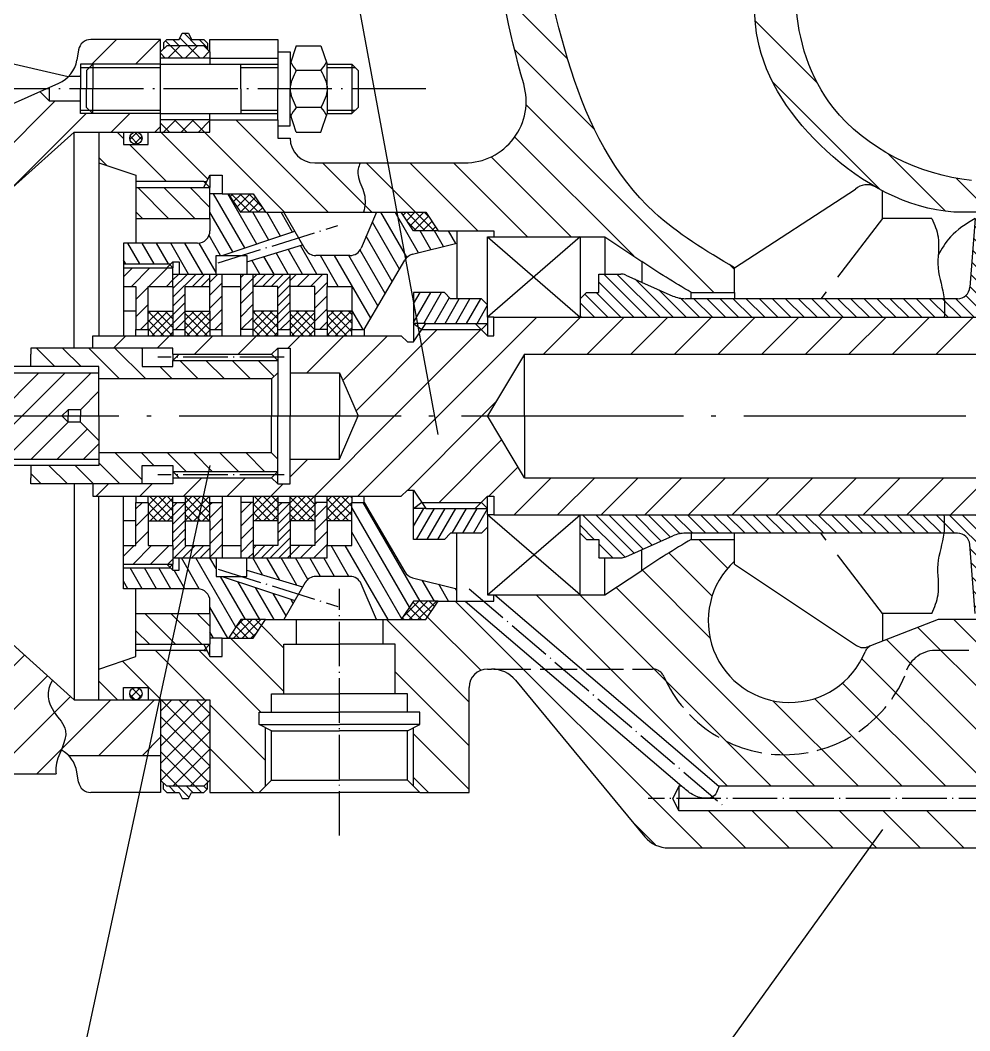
# Model space of a CAD drawing. Extents: x -1 to 839, y 2 to 596.
# Drawn here: x 351.3 to 505.1, y 200.4 to 364.1 of the extents above; entities that cross this region are included whole.
import ezdxf

# ---------------------------------------------------------------- set-up
doc = ezdxf.new("R2010")
doc.units = 0
doc.header["$MEASUREMENT"] = 0
doc.linetypes.add('ACAD_ISO02W100', pattern=[15, 12, -3])
doc.linetypes.add('ACAD_ISO04W100', pattern=[30.5, 24, -3, 0.5, -3])
doc.layers.get('0').update_dxf_attribs({"linetype": 'CONTINUOUS'})
pattern_1 = [(45, (20, 0), (-3.535534, 3.535534), [])]
pattern_2 = [(45, (20, 0), (-0.7071068, 0.7071068), []), (135, (20, 0), (-0.7071068, -0.7071068), [])]
pattern_3 = [(315, (20, 0), (2.12132, 2.12132), [])]

msp = doc.modelspace()

# ---------------------------------------------------------------- hatches: boundary and pattern name
at = {"linetype": 'ByBlock'}
h = msp.add_hatch(dxfattribs=at)
h.set_pattern_fill('U', color=5, scale=5, angle=45, style=0, pattern_type=0)
h.set_pattern_definition(pattern_1)
edge = h.paths.add_edge_path()
edge.add_line((229.78, 353.67), (229.4, 352.35))
edge.add_line((229.4, 352.35), (312.35, 331))
edge.add_line((312.35, 331), (313, 331))
edge.add_line((313, 331), (313, 329.6))
edge.add_line((313, 329.6), (322, 327.26))
edge.add_line((322, 327.26), (322, 337))
edge.add_line((322, 337), (350, 337))
edge.add_line((350, 337), (360, 346))
edge.add_line((360, 346), (374, 346))
edge.add_line((374, 346), (374, 349))
edge.add_line((374, 349), (363, 349))
edge.add_line((363, 349), (361, 349))
edge.add_line((361, 349), (361, 351))
edge.add_line((361, 351), (356, 351))
edge.add_line((356, 351), (354.44, 352.56))
edge.add_line((354.44, 352.56), (336.92, 344.85))
edge.add_arc((332.9, 354), 10, 270, 293.7495, ccw=False)
edge.add_line((332.9, 344), (317.51, 344))
edge.add_arc((317.51, 342), 2, 90, 118.6105)
edge.add_line((316.55, 343.76), (311.98, 341.26))
edge.add_arc((307.19, 350.04), 10, 255.564, 298.6105, ccw=False)
edge.add_line((304.7, 340.36), (239.24, 357.2))
edge.add_arc((240.49, 362.05), 5, 191.3099, 255.564, ccw=False)
edge.add_line((235.59, 361.07), (233.8, 369.98))
edge.add_arc((228.9, 369), 5, 11.3099, 64.583)
edge.add_spline(control_points=[(231.05, 373.52), (230.73, 372.99), (229.43, 371.1), (226.53, 368.55), (226.39, 363.37), (224.19, 361.03), (222.84, 359.77)], knot_values=[1.084873, 1.084873, 1.084873, 1.084873, 2.90959, 7.90959, 12.032696, 17.350947, 17.350947, 17.350947, 17.350947], degree=3, periodic=0)
edge.add_line((222.84, 359.77), (223.55, 355.29))
edge.add_line((223.55, 355.29), (229.78, 353.67))
h.paths.add_polyline_path([(374, 357), (374, 361), (362.69, 361, 0.366629), (360.72, 359.33), (360.44, 357.67, -0.152902), (359.09, 355), (361, 355), (361, 357), (363, 357)], flags=17)
h.paths.add_polyline_path([(228.86, 350.48), (228.47, 349.14), (224.37, 350.2), (225.93, 340.45), (230.13, 340.45), (230.13, 340.44), (232.45, 340.45), (233, 341), (234, 341), (234, 329.59), (240.59, 329.59), (241, 330), (243, 330), (243, 328), (257, 328), (257, 325), (289, 325), (290, 324), (293, 324), (293, 326), (308, 326), (308, 330)])
h.paths.add_polyline_path([(323, 315), (323, 313), (335, 313), (335, 318), (338, 318), (338, 313), (343, 313), (343, 310), (347, 310), (350, 313), (350, 323), (322, 323), (322, 327.26), (313, 329.6), (313, 326), (316, 326), (316, 313), (321, 313), (321, 315)])
edge = h.paths.add_edge_path()
edge.add_line((308, 274), (302.67, 274))
edge.add_spline(control_points=[(302.67, 274), (302.78, 273.67), (303.32, 272.03), (304.29, 269.07), (303.86, 265.31), (304.13, 262.99), (304.32, 262)], knot_values=[2.111841, 2.111841, 2.111841, 2.111841, 3.162278, 7.285383, 11.285383, 14.320433, 14.320433, 14.320433, 14.320433], degree=3, periodic=0)
edge.add_line((304.32, 262), (310.04, 262))
edge.add_arc((310.04, 260), 2, 38.6598, 90, ccw=False)
edge.add_line((311.6, 261.25), (314.4, 257.75))
edge.add_arc((315.96, 259), 2, 218.6598, 270)
edge.add_line((315.96, 257), (321.72, 257))
edge.add_spline(control_points=[(321.72, 257), (322.24, 259.63), (323.81, 267.06), (321.99, 278.04), (326.99, 284.43), (329, 287)], knot_values=[19.785352, 19.785352, 19.785352, 19.785352, 27.648977, 41.684646, 51.118627, 51.118627, 51.118627, 51.118627], degree=3, periodic=0)
edge.add_line((329, 287), (323, 287))
edge.add_line((323, 287), (323, 285))
edge.add_line((323, 285), (321, 285))
edge.add_line((321, 285), (321, 287))
edge.add_line((321, 287), (316, 287))
edge.add_line((316, 287), (316, 274))
edge.add_line((316, 274), (308, 274))
edge = h.paths.add_edge_path()
edge.add_spline(control_points=[(329, 287), (326.99, 284.43), (321.99, 278.04), (323.81, 267.06), (322.24, 259.63), (321.72, 257)], knot_values=[19.785352, 19.785352, 19.785352, 19.785352, 29.219333, 43.255002, 51.118627, 51.118627, 51.118627, 51.118627], degree=3, periodic=0)
edge.add_line((321.72, 257), (322, 257))
edge.add_arc((322, 255), 2, 0, 90, ccw=False)
edge.add_line((324, 255), (324, 242))
edge.add_line((324, 242), (328, 242))
edge.add_line((328, 242), (328, 254))
edge.add_line((328, 254), (328, 257))
edge.add_line((328, 257), (330, 257))
edge.add_line((330, 257), (330, 259))
edge.add_line((330, 259), (331, 259))
edge.add_line((331, 259), (331, 284))
edge.add_line((331, 284), (335, 284))
edge.add_line((335, 284), (335, 287))
edge.add_line((335, 287), (329, 287))
edge = h.paths.add_edge_path()
edge.add_line((343, 259), (344, 259))
edge.add_line((344, 259), (344, 257))
edge.add_line((344, 257), (346, 257))
edge.add_line((346, 257), (346, 254))
edge.add_line((346, 254), (346, 242))
edge.add_line((346, 242), (357.08, 242))
edge.add_spline(control_points=[(357.08, 242), (357.03, 242.33), (356.84, 244.65), (360, 248.55), (356, 252.38), (355.32, 255.35), (356.47, 257.18)], knot_values=[0.825187, 0.825187, 0.825187, 0.825187, 1.827978, 7.827978, 11.433529, 16.932898, 16.932898, 16.932898, 16.932898], degree=3, periodic=0)
edge.add_line((356.47, 257.18), (350, 263))
edge.add_line((350, 263), (350, 287))
edge.add_line((350, 287), (347, 290))
edge.add_line((347, 290), (343, 290))
edge.add_line((343, 290), (343, 287))
edge.add_line((343, 287), (338, 287))
edge.add_line((338, 287), (338, 284))
edge.add_line((338, 284), (343, 284))
edge.add_line((343, 284), (343, 259))
edge = h.paths.add_edge_path()
edge.add_line((360, 254), (356.47, 257.18))
edge.add_spline(control_points=[(356.47, 257.18), (355.32, 255.35), (356, 252.38), (359.25, 249.26), (358.35, 247), (357.9, 245.91)], knot_values=[0.825187, 0.825187, 0.825187, 0.825187, 6.324555, 9.930107, 13.111722, 13.111722, 13.111722, 13.111722], degree=3, periodic=0)
edge.add_arc((355.51, 241.51), 5, 44.2355, 61.4954, ccw=False)
edge.add_line((359.09, 245), (374, 245))
edge.add_line((374, 245), (374, 254))
edge.add_line((374, 254), (360, 254))
h = msp.add_hatch(dxfattribs=at)
h.set_pattern_fill('U', color=5, scale=5, angle=45, style=0, pattern_type=0)
h.set_pattern_definition(pattern_1)
edge = h.paths.add_edge_path()
edge.add_line((415, 312), (414, 312))
edge.add_line((414, 312), (413, 313))
edge.add_line((413, 313), (363, 313))
edge.add_line((363, 313), (363, 311))
edge.add_line((363, 311), (376, 311))
edge.add_line((376, 311), (376, 310))
edge.add_line((376, 310), (392, 310))
edge.add_line((392, 310), (393, 311))
edge.add_line((393, 311), (395, 311))
edge.add_line((395, 311), (395, 307))
edge.add_line((395, 307), (403, 307))
edge.add_line((403, 307), (406, 300))
edge.add_line((406, 300), (427, 300))
edge.add_line((427, 300), (433, 310))
edge.add_line((433, 310), (618, 310))
edge.add_line((618, 310), (623, 315))
edge.add_line((623, 315), (663, 315))
edge.add_line((663, 315), (668, 310))
edge.add_line((668, 310), (675, 310))
edge.add_line((675, 310), (677, 308))
edge.add_line((677, 308), (679, 308))
edge.add_line((679, 308), (679, 311))
edge.add_line((679, 311), (681, 311))
edge.add_line((681, 311), (681, 310))
edge.add_line((681, 310), (696, 310))
edge.add_line((696, 310), (696, 313))
edge.add_spline(control_points=[(696, 313), (695.33, 313), (688.11, 312.89), (672.96, 317.56), (654.46, 331.59), (647, 347.77), (647, 356)], knot_values=[0, 0, 0, 0, 2, 21.646883, 45.85432, 70.552498, 70.552498, 70.552498, 70.552498], degree=3, periodic=0)
edge.add_line((647, 355.63), (647, 365))
edge.add_line((647, 365), (644, 365))
edge.add_line((644, 365), (644, 364))
edge.add_arc((643, 364), 1, -90, 0, ccw=False)
edge.add_line((643, 363), (643, 355))
edge.add_arc((643, 354), 1, 0, 90, ccw=False)
edge.add_line((644, 354), (644, 352))
edge.add_spline(control_points=[(644, 352), (644.49, 347.95), (645.36, 340.76), (648.51, 332.39), (650.66, 326.38), (648.37, 320.82), (644.85, 321.59), (643, 322)], knot_values=[0, 0, 0, 0, 12.165525, 21.652358, 26.751378, 31.223514, 36.223514, 36.223514, 36.223514, 36.223514], degree=3, periodic=0)
edge.add_line((643, 322), (607, 322))
edge.add_line((607, 322), (607, 319))
edge.add_line((607, 319), (607, 318))
edge.add_line((607, 318), (605, 318))
edge.add_line((605, 318), (605, 319))
edge.add_line((605, 319), (591, 319))
edge.add_line((591, 319), (591, 318))
edge.add_line((591, 318), (588, 318))
edge.add_line((588, 318), (588, 319))
edge.add_line((588, 319), (576, 319))
edge.add_line((576, 319), (576, 316))
edge.add_line((576, 316), (560, 316))
edge.add_line((560, 316), (552, 316))
edge.add_line((552, 316), (442, 316))
edge.add_line((442, 316), (428, 316))
edge.add_line((428, 316), (428, 313))
edge.add_line((428, 313), (427, 313))
edge.add_line((427, 313), (426, 314))
edge.add_line((426, 314), (416.33, 314))
edge.add_line((416.33, 314), (415, 312))
h = msp.add_hatch(dxfattribs=at)
h.set_pattern_fill('U', color=5, angle=315, style=0, pattern_type=0)
h.set_pattern_definition([(315, (20, 0), (0.7071068, 0.7071068), [])])
h.paths.add_polyline_path([(381, 360), (381.58, 359.42), (381.58, 360.42), (381, 361), (379, 361), (378.54, 362), (377.52, 362), (377, 361), (375, 361), (374.47, 360.47), (374.47, 359.47), (375, 360)])
h.paths.add_polyline_path([(375, 240), (374.47, 240.53), (374.47, 239.53), (375, 239), (377, 239), (377.52, 238), (378.54, 238), (379, 239), (381, 239), (381.58, 239.58), (381.58, 240.58), (381, 240)])
h = msp.add_hatch(dxfattribs=at)
h.set_pattern_fill('U', color=5, scale=2, angle=45, style=0, double=1, pattern_type=0)
h.set_pattern_definition([(45, (20, 0), (-1.4142136, 1.4142136), []), (135, (20, 0), (-1.4142136, -1.4142136), [])])
h.paths.add_polyline_path([(382, 254), (374, 254), (374, 241), (375, 240), (381, 240), (382, 241)])
h.paths.add_polyline_path([(382, 346), (382, 348), (374, 348), (374, 346)])
h.paths.add_polyline_path([(382, 358), (382, 359), (381, 360), (375, 360), (374, 359), (374, 358)])
h = msp.add_hatch(dxfattribs=at)
h.set_pattern_fill('U', color=5, angle=45, style=0, double=1, pattern_type=0)
h.set_pattern_definition(pattern_2)
h.paths.add_polyline_path([(391, 333), (389, 336), (385, 336), (387, 333)])
h.paths.add_polyline_path([(417, 333), (413, 333), (415, 330), (419, 330)])
h.paths.add_polyline_path([(415, 270), (413, 267), (417, 267), (419, 270)])
h.paths.add_polyline_path([(385, 264), (389, 264), (391, 267), (387, 267)])
h.paths.add_polyline_path([(369, 255, 1), (371, 255, 1)])
h.paths.add_polyline_path([(371, 345, 1), (369, 345, 1)])
h = msp.add_hatch(dxfattribs=at)
h.set_pattern_fill('U', color=5, scale=2, angle=300, style=0, pattern_type=0)
h.set_pattern_definition([(300, (20, 0), (1.732051, 1), [])])
h.paths.add_polyline_path([(368, 328), (368, 324.63), (375.37, 324.63), (375.63, 324.63), (376, 325), (377, 325), (377, 323), (383, 323), (383, 326), (384, 326), (395.76, 329.92), (394, 333), (391, 333), (387, 333), (385, 336), (384, 336), (382, 336), (382, 332), (382, 330, -0.414214), (380, 328)])
h.paths.add_polyline_path([(401, 323), (401, 321), (405, 321), (405, 314), (407, 314), (413.58, 325.27, -0.202123), (414.82, 326.2), (422, 328), (422, 330), (419, 330), (415, 330), (413, 333), (409, 333), (406.52, 327.21, -0.300021), (404.68, 326), (399.16, 326, -0.269143), (397.42, 327.01), (397.02, 327.71), (388, 325), (388, 323), (389, 323)])
h.paths.add_polyline_path([(380, 272, -0.414214), (382, 270), (382, 268), (382, 264), (384, 264), (385, 264), (387, 267), (391, 267), (394, 267), (395.76, 270.08), (384, 274), (383, 274), (383, 277), (377, 277), (377, 275), (376, 275), (375.63, 275.37), (375.37, 275.37), (368, 275.37), (368, 272)])
h.paths.add_polyline_path([(389, 277), (388, 277), (388, 275), (397.02, 272.29), (397.42, 272.99, -0.269143), (399.16, 274), (404.68, 274, -0.300021), (406.52, 272.79), (409, 267), (413, 267), (415, 270), (419, 270), (422, 270), (422, 272), (414.82, 273.8, -0.202123), (413.58, 274.73), (407, 286), (405, 286), (405, 279), (401, 279), (401, 277)])
h = msp.add_hatch(dxfattribs=at)
h.set_pattern_fill('U', color=5, scale=3, angle=315, style=0, pattern_type=0)
h.set_pattern_definition(pattern_3)
h.paths.add_polyline_path([(382, 332), (382, 337), (381, 337), (370, 337), (370, 332)])
h.paths.add_polyline_path([(381, 263), (382, 263), (382, 268), (370, 268), (370, 263)])
h = msp.add_hatch(dxfattribs=at)
h.set_pattern_fill('U', color=5, scale=1.5, angle=315, style=0, pattern_type=0)
h.set_pattern_definition([(315, (20, 0), (1.06066, 1.06066), [])])
edge = h.paths.add_edge_path()
edge.add_arc((544.44, 276), 5, 55.3048, 90, ccw=False)
edge.add_line((547.28, 280.11), (559, 272))
edge.add_line((559, 272), (560, 272))
edge.add_line((560, 272), (560, 273))
edge.add_line((560, 273), (551, 280))
edge.add_line((551, 280), (551, 281))
edge.add_line((551, 281), (552, 281))
edge.add_line((552, 281), (552, 284))
edge.add_line((552, 284), (516, 284))
edge.add_spline(control_points=[(516, 284), (515.5, 283), (515, 282.01), (514.62, 281)], knot_values=[13.696391, 13.696391, 13.696391, 13.696391, 16.851265, 16.851265, 16.851265, 16.851265], degree=3, periodic=0)
edge.add_line((514.62, 281), (544.44, 281))
edge = h.paths.add_edge_path()
edge.add_spline(control_points=[(514.62, 319), (515, 317.99), (515.5, 317), (516, 316)], knot_values=[13.696391, 13.696391, 13.696391, 13.696391, 16.851265, 16.851265, 16.851265, 16.851265], degree=3, periodic=0)
edge.add_line((516, 316), (552, 316))
edge.add_line((552, 316), (552, 319))
edge.add_line((552, 319), (551, 319))
edge.add_line((551, 319), (551, 320))
edge.add_line((551, 320), (560, 327))
edge.add_line((560, 327), (560, 328))
edge.add_line((560, 328), (559, 328))
edge.add_line((559, 328), (547.28, 319.89))
edge.add_arc((544.44, 324), 5, 270, 304.6952, ccw=False)
edge.add_line((544.44, 319), (514.62, 319))
edge = h.paths.add_edge_path()
edge.add_line((503.15, 319), (501, 319))
edge.add_spline(control_points=[(501, 319), (501.11, 318.01), (501.06, 317.01), (501, 316)], knot_values=[13.261297, 13.261297, 13.261297, 13.261297, 16.261297, 16.261297, 16.261297, 16.261297], degree=3, periodic=0)
edge.add_line((501, 316), (507, 316))
edge.add_line((507, 316), (507, 332))
edge.add_line((507, 332), (506, 332))
edge.add_line((506, 332), (505.14, 320.85))
edge.add_arc((503.15, 321), 2, 270, 355.6013, ccw=False)
edge = h.paths.add_edge_path()
edge.add_line((508.86, 320.85), (508, 332))
edge.add_line((508, 332), (507, 332))
edge.add_line((507, 332), (507, 316))
edge.add_line((507, 316), (516, 316))
edge.add_spline(control_points=[(516, 316), (515.5, 317), (515, 317.99), (514.62, 319)], knot_values=[13.696391, 13.696391, 13.696391, 13.696391, 16.851265, 16.851265, 16.851265, 16.851265], degree=3, periodic=0)
edge.add_line((514.62, 319), (510.85, 319))
edge.add_arc((510.85, 321), 2, 184.3987, 270, ccw=False)
edge = h.paths.add_edge_path()
edge.add_arc((459.06, 324), 5, 246.0375, 270, ccw=False)
edge.add_line((457.03, 319.43), (449.39, 322.83))
edge.add_arc((448.58, 321), 2, 66.0375, 90)
edge.add_line((448.58, 323), (445, 323))
edge.add_line((445, 323), (445, 320))
edge.add_line((445, 320), (443, 320))
edge.add_line((443, 320), (442, 319))
edge.add_line((442, 319), (442, 316))
edge.add_line((442, 316), (501, 316))
edge.add_spline(control_points=[(501, 316), (501.06, 317.01), (501.11, 318.01), (501, 319)], knot_values=[13.261297, 13.261297, 13.261297, 13.261297, 16.261297, 16.261297, 16.261297, 16.261297], degree=3, periodic=0)
edge.add_line((501, 319), (459.06, 319))
edge = h.paths.add_edge_path()
edge.add_line((442, 284), (442, 281))
edge.add_line((442, 281), (443, 280))
edge.add_line((443, 280), (445, 280))
edge.add_line((445, 280), (445, 277))
edge.add_line((445, 277), (448.58, 277))
edge.add_arc((448.58, 279), 2, 270, 293.9625)
edge.add_line((449.39, 277.17), (457.03, 280.57))
edge.add_arc((459.06, 276), 5, 90, 113.9625, ccw=False)
edge.add_line((459.06, 281), (501, 281))
edge.add_spline(control_points=[(501, 281), (501.11, 281.99), (501.06, 282.99), (501, 284)], knot_values=[13.261297, 13.261297, 13.261297, 13.261297, 16.261297, 16.261297, 16.261297, 16.261297], degree=3, periodic=0)
edge.add_line((501, 284), (442, 284))
edge = h.paths.add_edge_path()
edge.add_spline(control_points=[(501, 284), (501.06, 282.99), (501.11, 281.99), (501, 281)], knot_values=[13.261297, 13.261297, 13.261297, 13.261297, 16.261297, 16.261297, 16.261297, 16.261297], degree=3, periodic=0)
edge.add_line((501, 281), (503.15, 281))
edge.add_arc((503.15, 279), 2, 4.3987, 90, ccw=False)
edge.add_line((505.14, 279.15), (506, 268))
edge.add_line((506, 268), (507, 268))
edge.add_line((507, 268), (507, 284))
edge.add_line((507, 284), (501, 284))
edge = h.paths.add_edge_path()
edge.add_line((507, 284), (507, 268))
edge.add_line((507, 268), (508, 268))
edge.add_line((508, 268), (508.86, 279.15))
edge.add_arc((510.85, 279), 2, 90, 175.6013, ccw=False)
edge.add_line((510.85, 281), (514.62, 281))
edge.add_spline(control_points=[(514.62, 281), (515, 282.01), (515.5, 283), (516, 284)], knot_values=[13.696391, 13.696391, 13.696391, 13.696391, 16.851265, 16.851265, 16.851265, 16.851265], degree=3, periodic=0)
edge.add_line((516, 284), (507, 284))
h = msp.add_hatch(dxfattribs=at)
h.set_pattern_fill('U', color=5, scale=2, angle=45, style=0, pattern_type=0)
h.set_pattern_definition([(45, (20, 0), (-1.4142136, 1.4142136), [])])
h.paths.add_polyline_path([(368, 324), (368, 321), (370, 321), (370, 314), (372, 314), (372, 321), (376, 321), (376, 324), (375, 324)])
h.paths.add_polyline_path([(372, 279), (372, 286), (370, 286), (370, 279), (368, 279), (368, 276), (375, 276), (376, 276), (376, 279)])
h = msp.add_hatch(dxfattribs=at)
h.set_pattern_fill('U', color=5, angle=45, style=0, pattern_type=0)
h.set_pattern_definition([(45, (20, 0), (-0.7071068, 0.7071068), [])])
h.paths.add_polyline_path([(378, 321), (382, 321), (382, 323), (377, 323), (376, 323), (376, 321), (376, 317), (376, 314), (378, 314)])
h.paths.add_polyline_path([(395, 321), (395, 323), (389, 323), (389, 321), (393, 321), (393, 314), (395, 314), (395, 317)])
h.paths.add_polyline_path([(395, 283), (395, 286), (393, 286), (393, 279), (389, 279), (389, 277), (395, 277), (395, 279)])
h.paths.add_polyline_path([(378, 286), (376, 286), (376, 283), (376, 279), (376, 277), (377, 277), (382, 277), (382, 279), (378, 279)])
h = msp.add_hatch(dxfattribs=at)
h.set_pattern_fill('U', color=5, scale=1.5, angle=45, style=0, pattern_type=0)
h.set_pattern_definition([(45, (20, 0), (-1.06066, 1.06066), [])])
h.paths.add_polyline_path([(384, 323), (383, 323), (382, 323), (382, 321), (382, 317), (382, 314), (384, 314)])
h.paths.add_polyline_path([(389, 321), (389, 323), (387, 323), (387, 314), (389, 314)])
h.paths.add_polyline_path([(401, 321), (401, 323), (395, 323), (395, 321), (399, 321), (399, 314), (401, 314), (401, 317)])
h.paths.add_polyline_path([(401, 283), (401, 286), (399, 286), (399, 279), (395, 279), (395, 277), (401, 277), (401, 279)])
h.paths.add_polyline_path([(389, 286), (387, 286), (387, 279), (387, 277), (389, 277), (389, 279)])
h.paths.add_polyline_path([(384, 286), (382, 286), (382, 283), (382, 279), (382, 277), (383, 277), (384, 277), (384, 279)])
h = msp.add_hatch(dxfattribs=at)
h.set_pattern_fill('U', color=5, scale=1.5, angle=60, style=0, pattern_type=0)
h.set_pattern_definition([(60, (20, 0), (-1.299038, 0.75), [])])
h.paths.add_polyline_path([(417, 285), (415, 285), (415, 280), (420, 280), (421, 281), (426, 281), (427, 282), (427, 284), (427, 285), (425, 285)])
h.paths.add_polyline_path([(425, 315), (427, 315), (427, 316), (427, 318), (426, 319), (421, 319), (420, 320), (415, 320), (415, 315), (417, 315)])
h = msp.add_hatch(dxfattribs=at)
h.set_pattern_fill('U', color=5, angle=45, style=0, double=1, pattern_type=0)
h.set_pattern_definition(pattern_2)
h.paths.add_polyline_path([(376, 283), (376, 287), (372, 287), (372, 286), (372, 283)])
h.paths.add_polyline_path([(382, 287), (378, 287), (378, 286), (378, 283), (382, 283)])
h.paths.add_polyline_path([(389, 283), (393, 283), (393, 286), (393, 287), (389, 287), (389, 286)])
h.paths.add_polyline_path([(399, 286), (399, 287), (395, 287), (395, 283), (399, 283)])
h.paths.add_polyline_path([(401, 287), (401, 283), (405, 283), (405, 286), (405, 287)])
h.paths.add_polyline_path([(401, 313), (405, 313), (405, 314), (405, 317), (401, 317)])
h.paths.add_polyline_path([(395, 313), (399, 313), (399, 314), (399, 317), (395, 317)])
h.paths.add_polyline_path([(393, 317), (389, 317), (389, 314), (389, 313), (393, 313), (393, 314)])
h.paths.add_polyline_path([(378, 314), (378, 313), (382, 313), (382, 317), (378, 317)])
h.paths.add_polyline_path([(372, 314), (372, 313), (376, 313), (376, 317), (372, 317)])
h = msp.add_hatch(dxfattribs=at)
h.set_pattern_fill('U', color=5, scale=3, angle=45, style=0, pattern_type=0)
h.set_pattern_definition([(45, (-220, 0), (-2.12132, 2.12132), [])])
edge = h.paths.add_edge_path()
edge.add_line((358, 300), (359, 301))
edge.add_line((359, 301), (361, 301))
edge.add_line((361, 301), (364, 304))
edge.add_line((364, 304), (364, 307))
edge.add_line((364, 307), (345.4, 307))
edge.add_line((345.4, 307), (344, 308))
edge.add_line((344, 308), (314, 308))
edge.add_line((314, 308), (314, 311.53))
edge.add_line((314, 311.53), (309, 311.53))
edge.add_line((309, 311.53), (309, 311))
edge.add_line((309, 311), (307, 311))
edge.add_line((307, 311), (307, 312))
edge.add_line((307, 312), (296, 312))
edge.add_line((296, 312), (296, 311))
edge.add_line((296, 311), (293.97, 311))
edge.add_spline(control_points=[(293.97, 311), (294.79, 310.06), (297.06, 306.89), (297.24, 302.8), (297.47, 300)], knot_values=[4.101746, 4.101746, 4.101746, 4.101746, 7.81025, 16.014763, 16.014763, 16.014763, 16.014763], degree=3, periodic=0)
edge.add_line((297.47, 300), (358, 300))
edge = h.paths.add_edge_path()
edge.add_spline(control_points=[(297.47, 300), (297.58, 298.65), (298.01, 294.33), (299.99, 290.56), (301.43, 288)], knot_values=[16.014763, 16.014763, 16.014763, 16.014763, 19.975775, 28.688668, 28.688668, 28.688668, 28.688668], degree=3, periodic=0)
edge.add_line((301.43, 288), (307, 288))
edge.add_line((307, 288), (307, 289))
edge.add_line((307, 289), (309, 289))
edge.add_line((309, 289), (309, 288.47))
edge.add_line((309, 288.47), (314, 288.47))
edge.add_line((314, 288.47), (314, 292))
edge.add_line((314, 292), (344, 292))
edge.add_line((344, 292), (345.4, 293))
edge.add_line((345.4, 293), (364, 293))
edge.add_line((364, 293), (364, 296))
edge.add_line((364, 296), (361, 299))
edge.add_line((361, 299), (359, 299))
edge.add_line((359, 299), (358, 300))
edge.add_line((358, 300), (297.47, 300))
edge = h.paths.add_edge_path()
edge.add_spline(control_points=[(255.92, 300), (255.14, 300.65), (252.29, 302.99), (248.93, 307.04), (247.87, 311.24), (247.56, 313)], knot_values=[3.937179, 3.937179, 3.937179, 3.937179, 6.949525, 14.759774, 20.04214, 20.04214, 20.04214, 20.04214], degree=3, periodic=0)
edge.add_line((247.56, 313), (243, 313))
edge.add_line((243, 313), (243, 312))
edge.add_line((243, 312), (241, 312))
edge.add_line((241, 312), (241, 313))
edge.add_line((241, 313), (235, 313))
edge.add_line((235, 313), (235, 311))
edge.add_line((235, 311), (217, 311))
edge.add_line((217, 311), (217, 308))
edge.add_line((217, 308), (193, 308))
edge.add_line((193, 308), (193, 307))
edge.add_line((193, 307), (158.67, 304.81))
edge.add_line((158.67, 304.81), (157.99, 305))
edge.add_line((157.99, 305), (144, 305))
edge.add_line((144, 305), (144, 304))
edge.add_line((144, 304), (142, 304))
edge.add_line((142, 304), (141.49, 304.51))
edge.add_line((141.49, 304.51), (133, 304.51))
edge.add_line((133, 304.51), (133, 303))
edge.add_line((133, 303), (134, 302))
edge.add_line((134, 302), (187, 302))
edge.add_line((187, 302), (189, 300))
edge.add_line((189, 300), (255.92, 300))
edge = h.paths.add_edge_path()
edge.add_line((189, 300), (187, 298))
edge.add_line((187, 298), (134, 298))
edge.add_line((134, 298), (133, 297))
edge.add_line((133, 297), (133, 295.49))
edge.add_line((133, 295.49), (141.49, 295.49))
edge.add_line((141.49, 295.49), (142, 296))
edge.add_line((142, 296), (144, 296))
edge.add_line((144, 296), (144, 295))
edge.add_line((144, 295), (145, 295))
edge.add_line((145, 295), (157.99, 295))
edge.add_line((157.99, 295), (158.67, 295.19))
edge.add_line((158.67, 295.19), (193, 293))
edge.add_line((193, 293), (193, 292))
edge.add_line((193, 292), (217, 292))
edge.add_line((217, 292), (217, 289))
edge.add_line((217, 289), (235, 289))
edge.add_line((235, 289), (235, 287))
edge.add_line((235, 287), (241, 287))
edge.add_line((241, 287), (241, 288))
edge.add_line((241, 288), (243, 288))
edge.add_line((243, 288), (243, 287))
edge.add_line((243, 287), (257, 287))
edge.add_line((257, 287), (257, 283))
edge.add_line((257, 283), (259, 283))
edge.add_line((259, 283), (259, 285))
edge.add_line((259, 285), (261, 285))
edge.add_line((261, 285), (261, 287))
edge.add_line((261, 287), (263, 287))
edge.add_spline(control_points=[(263, 287), (262, 288.32), (261.62, 289.92), (261.94, 294.98), (258.45, 297.91), (255.92, 300)], knot_values=[20.04214, 20.04214, 20.04214, 20.04214, 21.123021, 25.246126, 34.961702, 34.961702, 34.961702, 34.961702], degree=3, periodic=0)
edge.add_line((255.92, 300), (189, 300))
h = msp.add_hatch(dxfattribs=at)
h.set_pattern_fill('U', color=5, scale=3, angle=315, style=0, pattern_type=0)
h.set_pattern_definition(pattern_3)
h.paths.add_polyline_path([(353, 311), (353, 310), (353, 308), (364, 308), (364, 306), (392, 306), (393, 307), (393, 309), (376, 309), (376, 308), (371, 308), (371, 311)])
h.paths.add_polyline_path([(364, 294), (364, 292), (353, 292), (353, 290), (353, 289), (371, 289), (371, 292), (376, 292), (376, 291), (393, 291), (393, 293), (392, 294)])
h = msp.add_hatch(dxfattribs=at)
h.set_pattern_fill('_U', color=5, scale=5, angle=45, style=0, pattern_type=0)
h.set_pattern_definition(pattern_1)
edge = h.paths.add_edge_path()
edge.add_line((415, 288), (416.33, 286))
edge.add_line((416.33, 286), (426, 286))
edge.add_line((426, 286), (427, 287))
edge.add_line((427, 287), (428, 287))
edge.add_line((428, 287), (428, 284))
edge.add_line((428, 284), (442, 284))
edge.add_line((442, 284), (552, 284))
edge.add_line((552, 284), (560, 284))
edge.add_line((560, 284), (576, 284))
edge.add_line((576, 284), (576, 281))
edge.add_line((576, 281), (588, 281))
edge.add_line((588, 281), (588, 282))
edge.add_line((588, 282), (591, 282))
edge.add_line((591, 282), (591, 281))
edge.add_line((591, 281), (605, 281))
edge.add_line((605, 281), (605, 282))
edge.add_line((605, 282), (607, 282))
edge.add_line((607, 282), (607, 281))
edge.add_line((607, 281), (607, 278))
edge.add_line((607, 278), (643, 278))
edge.add_spline(control_points=[(643, 278), (644.85, 278.41), (648.37, 279.18), (650.66, 273.62), (648.51, 267.61), (645.36, 259.24), (644.49, 252.05), (644, 248)], knot_values=[0, 0, 0, 0, 5, 9.472136, 14.571155, 24.057988, 36.223514, 36.223514, 36.223514, 36.223514], degree=3, periodic=0)
edge.add_line((644, 248), (644, 246))
edge.add_arc((643, 246), 1, -90, 0, ccw=False)
edge.add_line((643, 245), (643, 237))
edge.add_arc((643, 236), 1, 0, 90, ccw=False)
edge.add_line((644, 236), (644, 235))
edge.add_line((644, 235), (647, 235))
edge.add_line((647, 235), (647, 244.37))
edge.add_spline(control_points=[(647, 244), (647, 252.23), (654.46, 268.41), (672.96, 282.44), (688.11, 287.11), (695.33, 287), (696, 287)], knot_values=[0, 0, 0, 0, 24.698178, 48.905615, 68.552498, 70.552498, 70.552498, 70.552498, 70.552498], degree=3, periodic=0)
edge.add_line((696, 287), (696, 290))
edge.add_line((696, 290), (681, 290))
edge.add_line((681, 290), (681, 289))
edge.add_line((681, 289), (679, 289))
edge.add_line((679, 289), (679, 292))
edge.add_line((679, 292), (677, 292))
edge.add_line((677, 292), (675, 290))
edge.add_line((675, 290), (668, 290))
edge.add_line((668, 290), (663, 285))
edge.add_line((663, 285), (623, 285))
edge.add_line((623, 285), (618, 290))
edge.add_line((618, 290), (433, 290))
edge.add_line((433, 290), (427, 300))
edge.add_line((427, 300), (406, 300))
edge.add_line((406, 300), (403, 293))
edge.add_line((403, 293), (395, 293))
edge.add_line((395, 293), (395, 289))
edge.add_line((395, 289), (393, 289))
edge.add_line((393, 289), (392, 290))
edge.add_line((392, 290), (376, 290))
edge.add_line((376, 290), (376, 289))
edge.add_line((376, 289), (363, 289))
edge.add_line((363, 289), (363, 287))
edge.add_line((363, 287), (413, 287))
edge.add_line((413, 287), (414, 288))
edge.add_line((414, 288), (415, 288))

# ---------------------------------------------------------------- linework, layer by layer
at = {"color": 5, "linetype": 'ByBlock'}
for p, q in [((419, 297), (400, 400)), ((429.34, 368.48), (439.97, 357.84)), ((470.36, 364.02), (480.47, 353.91)), ((431.36, 359.38), (444.34, 346.4)), ((473.22, 354.1), (490.66, 336.65)), ((433.23, 350.44), (463.68, 320)), ((386.18, 348), (401.18, 333)), ((366.96, 346), (368, 344.96)), ((374.04, 346), (381.68, 338.36)), ((381.11, 346), (394.11, 333)), ((368.96, 344), (374.96, 338)), ((431.4, 345.2), (450.69, 325.92)), ((491.9, 342.49), (501.22, 333.16)), ((364, 341.89), (365.34, 340.55)), ((400.25, 341), (407.11, 334.14)), ((407.32, 341), (415.32, 333)), ((414.39, 341), (425.39, 330)), ((421.46, 341), (433.46, 329)), ((427.56, 341.98), (440.53, 329)), ((502.94, 338.51), (508.46, 333)), ((384, 336.04), (384.04, 336)), ((407.11, 334.14), (408.25, 333)), ((466.37, 324.38), (467, 323.75)), ((382, 292), (360, 190)), ((461.25, 280), (465.9, 275.35)), ((456.37, 277.8), (463.38, 270.8)), ((452.09, 275.02), (463.03, 264.07)), ((447.83, 272.2), (480.04, 240)), ((434.89, 271), (465.89, 240)), ((441.96, 271), (472.96, 240)), ((421.75, 270), (461.75, 230)), ((410.61, 267), (424, 253.61)), ((417.27, 267.41), (425.89, 258.79)), ((502.53, 267), (529, 240.53)), ((390.36, 266.04), (394, 262.4)), ((496.72, 265.74), (522.46, 240)), ((385.33, 264), (394, 255.33)), ((491.62, 263.78), (515.39, 240)), ((373.18, 262), (381.18, 254)), ((380.25, 262), (390.25, 252)), ((487.66, 260.66), (508.32, 240)), ((367.83, 260.28), (374.11, 254)), ((412, 258.54), (424, 246.54)), ((364, 257.04), (367.04, 254)), ((484.52, 256.73), (501.25, 240)), ((473.25, 253.86), (487.11, 240)), ((479.97, 254.21), (494.18, 240)), ((382, 253.18), (391, 244.18)), ((415, 248.47), (424, 239.47)), ((382, 246.11), (389.11, 239)), ((415, 241.4), (417.4, 239)), ((382, 239.04), (382.04, 239)), ((462.82, 236), (468.82, 230)), ((469.89, 236), (475.89, 230)), ((476.96, 236), (482.96, 230)), ((484.04, 236), (490.04, 230)), ((491.11, 236), (497.11, 230)), ((498.18, 236), (504.18, 230)), ((450.73, 233.95), (454.19, 230.49)), ((491, 233), (460, 190))]:
    msp.add_line(p, q, dxfattribs=at)
at = {"color": 7, "linetype": 'ByBlock'}
for p, q in [((233.27, 384.25), (359, 355)), ((377, 361), (377.52, 362)), ((377.52, 362), (378.54, 362)), ((378.54, 362), (379, 361)), ((374, 361), (362.69, 361)), ((374, 346), (374, 361)), ((375, 361), (374.47, 360.47)), ((374.47, 360.47), (374.47, 359.47)), ((375, 361), (377, 361)), ((379, 361), (381, 361)), ((381, 361), (381.58, 360.42)), ((381.58, 360.42), (381.58, 359.42)), ((382, 359), (382, 361)), ((382, 361), (393, 361)), ((393, 361), (393, 357)), ((360.72, 359.33), (360.44, 357.67)), ((375, 360), (374, 359)), ((381, 360), (375, 360)), ((382, 359), (381, 360)), ((382, 359), (382, 358)), ((393, 359), (395, 359)), ((396, 360), (395, 357)), ((395, 359), (395, 353)), ((396, 360), (400, 360)), ((400, 360), (401, 357)), ((361, 357), (361, 353)), ((363, 357), (362, 356)), ((374, 357), (363, 357)), ((363, 357), (363, 353)), ((382, 358), (374, 358)), ((374, 357), (393, 357)), ((382, 358), (382, 357)), ((382, 358), (393, 358)), ((387, 353), (387, 357)), ((393, 357), (393, 353)), ((401, 353), (401, 357)), ((401, 357), (405, 357)), ((405, 357), (405, 349)), ((405, 357), (406, 356)), ((361, 356.45), (363, 356.45)), ((362, 356), (362, 353)), ((400, 356), (396, 356)), ((406, 356), (406, 350)), ((336.92, 344.85), (357.53, 353.91)), ((361, 355), (359.09, 355)), ((356, 351), (354.44, 352.56)), ((356, 351), (356, 353.24)), ((361, 349), (361, 353)), ((362, 350), (362, 353)), ((363, 349), (363, 353)), ((387, 353), (387, 349)), ((393, 349), (393, 353)), ((395, 347), (395, 353)), ((401, 353), (401, 349)), ((361, 351), (356, 351)), ((361, 349.55), (363, 349.55)), ((363, 349), (362, 350)), ((374, 349), (363, 349)), ((374, 349), (393, 349)), ((382, 348), (382, 349)), ((393, 348), (393, 349)), ((396, 346), (395, 349)), ((400, 350), (396, 350)), ((400, 346), (401, 349)), ((401, 349), (405, 349)), ((406, 350), (405, 349)), ((382, 348), (374, 348)), ((382, 346), (382, 348)), ((382, 348), (393, 348)), ((393, 348), (393, 345)), ((350, 337), (360, 346)), ((360, 311), (360, 346)), ((360, 346), (374, 346)), ((364, 346), (364, 313)), ((368, 346), (368, 344)), ((372, 344), (372, 346)), ((374, 346), (382, 346)), ((393, 347), (395, 347)), ((396, 346), (400, 346)), ((368, 344), (372, 344)), ((393, 345), (395, 345)), ((395, 345), (395, 345)), ((364, 341), (370, 339)), ((399, 341), (399, 341)), ((399, 341), (423.25, 341)), ((370, 339), (370, 337)), ((381, 337), (382, 339)), ((382, 339), (384, 339)), ((382, 339), (382, 337)), ((384, 339), (384, 336)), ((381, 338), (370, 338)), ((382, 337), (381, 338)), ((370, 337), (381, 337)), ((370, 337), (370, 332)), ((382, 332), (382, 337)), ((384, 336), (382, 336)), ((384, 336), (389, 336)), ((387, 333), (385, 336)), ((389, 336), (391, 333)), ((467, 324), (486.64, 336.77)), ((491, 332), (491, 336.47)), ((391, 333), (387, 333)), ((391, 333), (417, 333)), ((397.42, 327.01), (394, 333)), ((409, 333), (406.52, 327.21)), ((415, 330), (413, 333)), ((417, 333), (419, 330)), ((524, 333), (504, 333)), ((370, 332), (382, 332)), ((370, 332), (370, 328)), ((382, 332), (382, 330)), ((506, 332), (505.14, 320.85)), ((384, 326), (395.76, 329.92)), ((419, 330), (415, 330)), ((419, 330), (422, 330)), ((422, 330), (422, 328)), ((422, 330), (428, 330)), ((428, 330), (428, 329)), ((380, 328), (368, 328)), ((368, 328), (368, 324)), ((388, 325), (397.02, 327.71)), ((414.82, 326.2), (422, 328)), ((422, 328), (422, 319)), ((427, 316), (427, 329)), ((427, 329), (442, 329)), ((427, 329), (442, 316)), ((442, 329), (427, 316)), ((442, 329), (442, 316)), ((442, 329), (446, 329)), ((446, 329), (446, 323)), ((446, 329), (452, 325.05)), ((383, 323), (383, 326)), ((383, 326), (388, 326)), ((388, 326), (388, 323)), ((404.68, 326), (399.16, 326)), ((368, 324.63), (375.37, 324.63)), ((375, 324), (376, 325)), ((376, 324), (375.37, 324.63)), ((376, 325), (377, 325)), ((376, 325), (376, 324)), ((377, 325), (377, 323)), ((407, 314), (413.58, 325.27)), ((452, 325.05), (452, 321.67)), ((368, 324), (375, 324)), ((368, 324), (368, 321)), ((376, 321), (376, 324)), ((376, 323), (377, 323)), ((377, 323), (383, 323)), ((382, 321), (382, 323)), ((383, 323), (389, 323)), ((384, 314), (384, 323)), ((387, 313), (387, 323)), ((389, 323), (401, 323)), ((389, 321), (389, 323)), ((395, 321), (395, 323)), ((401, 323), (401, 321)), ((445, 320), (445, 323)), ((445, 323), (448.58, 323)), ((449.39, 322.83), (457.03, 319.43)), ((467, 320), (467, 324)), ((368, 321), (370, 321)), ((368, 321), (368, 313)), ((370, 321), (370, 314)), ((372, 314), (372, 321)), ((372, 321), (376, 321)), ((376, 321), (376, 317)), ((378, 314), (378, 321)), ((378, 321), (382, 321)), ((382, 317), (382, 321)), ((384, 321), (387, 321)), ((389, 314), (389, 321)), ((393, 321), (389, 321)), ((393, 314), (393, 321)), ((399, 321), (395, 321)), ((395, 317), (395, 321)), ((399, 314), (399, 321)), ((401, 321), (405, 321)), ((401, 317), (401, 321)), ((405, 321), (405, 314)), ((420, 320), (415, 320)), ((415, 320), (415, 315)), ((421, 319), (420, 320)), ((443, 320), (442, 319)), ((443, 320), (445, 320)), ((460, 319), (460, 320)), ((460, 320), (467, 320)), ((467, 320), (467, 319)), ((426, 319), (421, 319)), ((427, 318), (426, 319)), ((503.15, 319), (459.06, 319)), ((370, 317), (368, 317)), ((372, 317), (376, 317)), ((376, 317), (376, 313)), ((378, 317), (382, 317)), ((382, 317), (382, 313)), ((393, 317), (389, 317)), ((399, 317), (395, 317)), ((395, 317), (395, 313)), ((405, 317), (401, 317)), ((401, 317), (401, 313)), ((415, 312), (417, 315)), ((415, 315), (416.33, 313.99)), ((415, 315), (415, 312)), ((417, 315), (425, 315)), ((425, 315), (427, 313)), ((426, 314), (427, 315)), ((428, 316), (427, 316)), ((427, 316), (427, 313)), ((428, 313), (428, 316)), ((428, 316), (442, 316)), ((442, 316), (552, 316)), ((363, 311), (363, 313)), ((363, 313), (413, 313)), ((370, 314), (372, 314)), ((370, 313), (370, 314)), ((372, 314), (372, 313)), ((376, 314), (378, 314)), ((378, 313), (378, 314)), ((382, 314), (384, 314)), ((384, 313), (384, 314)), ((389, 314), (387, 314)), ((389, 313), (389, 314)), ((393, 313), (393, 314)), ((393, 314), (395, 314)), ((401, 314), (399, 314)), ((399, 313), (399, 314)), ((405, 314), (407, 314)), ((405, 313), (405, 314)), ((407, 314), (407, 313)), ((413, 313), (414, 312)), ((416.33, 314), (426, 314)), ((427, 313), (428, 313)), ((414, 312), (415, 312)), ((376, 311), (353, 311)), ((353, 311), (353, 310)), ((353, 308), (353, 310)), ((371, 311), (371, 308)), ((376, 310), (376, 311)), ((376, 310), (392, 310)), ((376, 309), (377, 310)), ((376, 310), (376, 309)), ((392, 310), (393, 311)), ((392, 310), (393, 309)), ((393, 311), (395, 311)), ((393, 311), (393, 309)), ((395, 311), (395, 300)), ((433, 310), (427, 300)), ((433, 300), (433, 310)), ((433, 310), (618, 310)), ((364, 308), (314, 308)), ((364, 300), (364, 308)), ((371, 308), (376, 308)), ((376, 308), (376, 309)), ((376, 309), (393, 309)), ((393, 309), (393, 307)), ((393, 307), (392, 306)), ((393, 307), (393, 300)), ((395, 307), (403, 307)), ((403, 307), (406, 300)), ((403, 307), (403, 300)), ((392, 306), (364, 306)), ((392, 306), (392, 300)), ((364, 304), (361, 301)), ((359, 301), (358, 300)), ((359, 299), (358, 300)), ((361, 301), (359, 301)), ((359, 301), (359, 300)), ((359, 299), (359, 300)), ((361, 301), (361, 300)), ((361, 299), (361, 300)), ((364, 300), (364, 292)), ((364, 300), (364, 292)), ((392, 294), (392, 300)), ((393, 293), (393, 300)), ((395, 289), (395, 300)), ((403, 293), (403, 300)), ((403, 293), (406, 300)), ((433, 290), (427, 300)), ((433, 300), (433, 290)), ((361, 299), (359, 299)), ((364, 296), (361, 299)), ((392, 294), (364, 294)), ((393, 293), (392, 294)), ((364, 292), (314, 292)), ((353, 292), (353, 290)), ((371, 292), (376, 292)), ((371, 289), (371, 292)), ((376, 292), (376, 291)), ((393, 291), (393, 293)), ((395, 293), (403, 293)), ((353, 289), (353, 290)), ((376, 291), (393, 291)), ((376, 291), (377, 290)), ((376, 291), (376, 290)), ((376, 290), (376, 289)), ((376, 290), (392, 290)), ((392, 290), (393, 291)), ((392, 290), (393, 289)), ((393, 289), (393, 291)), ((433, 290), (618, 290)), ((376, 289), (353, 289)), ((360, 289), (360, 254)), ((363, 289), (363, 287)), ((393, 289), (395, 289)), ((363, 287), (413, 287)), ((364, 254), (364, 287)), ((368, 279), (368, 287)), ((370, 287), (370, 286)), ((372, 286), (372, 287)), ((376, 283), (376, 287)), ((378, 287), (378, 286)), ((382, 283), (382, 287)), ((384, 287), (384, 286)), ((387, 287), (387, 279)), ((389, 287), (389, 286)), ((393, 287), (393, 286)), ((395, 283), (395, 287)), ((399, 287), (399, 286)), ((401, 283), (401, 287)), ((405, 287), (405, 286)), ((407, 286), (407, 287)), ((413, 287), (414, 288)), ((414, 288), (415, 288)), ((415, 285), (415, 288)), ((415, 288), (417, 285)), ((425, 285), (427, 287)), ((427, 284), (427, 287)), ((427, 287), (428, 287)), ((428, 287), (428, 284)), ((370, 286), (372, 286)), ((370, 279), (370, 286)), ((372, 286), (372, 279)), ((376, 286), (378, 286)), ((378, 286), (378, 279)), ((382, 286), (384, 286)), ((384, 286), (384, 279)), ((389, 286), (387, 286)), ((389, 286), (389, 279)), ((393, 286), (393, 279)), ((393, 286), (395, 286)), ((399, 286), (399, 279)), ((401, 286), (399, 286)), ((405, 279), (405, 286)), ((405, 286), (407, 286)), ((407, 286), (413.58, 274.73)), ((415, 285), (416.33, 286.01)), ((415, 280), (415, 285)), ((416.33, 286), (426, 286)), ((417, 285), (425, 285)), ((426, 286), (427, 285)), ((442, 271), (427, 284)), ((427, 271), (442, 284)), ((427, 284), (427, 271)), ((428, 284), (427, 284)), ((428, 284), (442, 284)), ((442, 271), (442, 284)), ((442, 284), (552, 284)), ((370, 283), (368, 283)), ((372, 283), (376, 283)), ((376, 279), (376, 283)), ((378, 283), (382, 283)), ((382, 283), (382, 279)), ((393, 283), (389, 283)), ((395, 283), (395, 279)), ((399, 283), (395, 283)), ((401, 283), (401, 279)), ((405, 283), (401, 283)), ((427, 282), (426, 281)), ((421, 281), (420, 280)), ((426, 281), (421, 281)), ((422, 272), (422, 281)), ((443, 280), (442, 281)), ((449.39, 277.17), (457.03, 280.57)), ((503.15, 281), (459.06, 281)), ((460, 281), (460, 280)), ((467, 276), (467, 281)), ((467, 280), (467, 281)), ((368, 279), (370, 279)), ((368, 276), (368, 279)), ((372, 279), (376, 279)), ((376, 279), (376, 276)), ((378, 279), (382, 279)), ((382, 279), (382, 277)), ((384, 279), (387, 279)), ((384, 279), (384, 277)), ((387, 279), (387, 277)), ((389, 279), (389, 277)), ((393, 279), (389, 279)), ((395, 279), (395, 277)), ((399, 279), (395, 279)), ((401, 279), (405, 279)), ((401, 277), (401, 279)), ((420, 280), (415, 280)), ((443, 280), (445, 280)), ((445, 280), (445, 277)), ((460, 280), (467, 280)), ((506, 268), (505.14, 279.15)), ((376, 277), (377, 277)), ((377, 277), (383, 277)), ((377, 275), (377, 277)), ((383, 277), (389, 277)), ((383, 277), (383, 274)), ((388, 274), (388, 277)), ((389, 277), (401, 277)), ((445, 277), (448.58, 277)), ((446, 271), (446, 277)), ((452, 274.95), (452, 278.33)), ((368, 276), (375, 276)), ((368, 272), (368, 276)), ((368, 275.37), (375.37, 275.37)), ((375, 276), (376, 275)), ((376, 276), (375.37, 275.37)), ((376, 275), (376, 276)), ((467, 276), (486.79, 262.81)), ((376, 275), (377, 275)), ((383, 274), (388, 274)), ((384, 274), (395.76, 270.08)), ((388, 275), (397.02, 272.29)), ((404.68, 274), (399.16, 274)), ((414.82, 273.8), (422, 272)), ((446, 271), (452, 274.95)), ((380, 272), (368, 272)), ((370, 268), (370, 272)), ((397.42, 272.99), (394, 267)), ((409, 267), (406.52, 272.79)), ((422, 270), (422, 272)), ((427, 271), (442, 271)), ((428, 270), (428, 271)), ((442, 271), (446, 271)), ((382, 268), (382, 270)), ((415, 270), (413, 267)), ((419, 270), (415, 270)), ((417, 267), (419, 270)), ((419, 270), (422, 270)), ((422, 270), (428, 270)), ((370, 268), (382, 268)), ((370, 263), (370, 268)), ((382, 268), (382, 263)), ((387, 267), (385, 264)), ((391, 267), (387, 267)), ((389, 264), (391, 267)), ((391, 267), (417, 267)), ((396, 267), (396, 263)), ((410, 267), (410, 263)), ((500, 267), (489.31, 262.89)), ((491, 268), (491, 263.53)), ((524, 267), (500, 267)), ((384, 264), (382, 264)), ((384, 264), (389, 264)), ((384, 261), (384, 264)), ((350, 263), (360, 254)), ((370, 263), (381, 263)), ((370, 261), (370, 263)), ((381, 262), (370, 262)), ((382, 263), (381, 262)), ((381, 263), (382, 261)), ((382, 261), (382, 263)), ((394, 255), (394, 263)), ((394, 263), (403, 263)), ((412, 263), (403, 263)), ((412, 255), (412, 263)), ((364, 259), (370, 261)), ((382, 261), (384, 261)), ((427, 259), (427.65, 259)), ((431.5, 257.19), (452.5, 231.81)), ((368, 254), (368, 256)), ((368, 256), (372, 256)), ((372, 256), (372, 254)), ((424, 239), (424, 256)), ((360, 254), (374, 254)), ((374, 254), (374, 239)), ((374, 254), (382, 254)), ((382, 254), (382, 239)), ((392, 252), (392, 255)), ((392, 255), (403, 255)), ((414, 255), (403, 255)), ((414, 252), (414, 255)), ((390, 250), (390, 252)), ((390, 252), (403, 252)), ((416, 252), (403, 252)), ((416, 250), (416, 252)), ((392, 249), (390, 250)), ((390, 250), (403, 250)), ((392, 241), (392, 249)), ((392, 249), (403, 249)), ((416, 250), (403, 250)), ((414, 249), (403, 249)), ((414, 249), (416, 250)), ((414, 241), (414, 249)), ((359, 245), (374, 245)), ((324, 242), (357.08, 242)), ((360.72, 240.67), (360.44, 242.33)), ((375, 240), (374, 241)), ((382, 241), (381, 240)), ((390, 239), (392, 241)), ((392, 241), (403, 241)), ((414, 241), (403, 241)), ((416, 239), (414, 241)), ((374.47, 239.53), (374.47, 240.53)), ((375, 239), (374.47, 239.53)), ((381, 240), (375, 240)), ((381, 239), (381.58, 239.58)), ((381.58, 239.58), (381.58, 240.58)), ((458, 240), (457, 238)), ((458.49, 240), (458, 240)), ((458, 240), (458, 238)), ((529, 240), (464.49, 240)), ((374, 239), (362.69, 239)), ((375, 239), (377, 239)), ((377, 239), (377.52, 238)), ((377.52, 238), (378.54, 238)), ((378.54, 238), (379, 239)), ((379, 239), (381, 239)), ((382, 239), (390, 239)), ((390, 239), (403, 239)), ((416, 239), (403, 239)), ((416, 239), (424, 239)), ((458, 236), (457, 238)), ((458, 236), (458, 238)), ((529, 236), (458, 236)), ((456.35, 230), (532.53, 230))]:
    msp.add_line(p, q, dxfattribs=at)
at = {"color": 1, "linetype": 'ByBlock'}
for p, q in [((363, 357), (361, 357)), ((362.45, 356.45), (374, 356.45)), ((387, 356.45), (393, 356.45)), ((401, 356.45), (405.55, 356.45)), ((363, 349), (361, 349)), ((362.45, 349.55), (374, 349.55)), ((387, 349.55), (393, 349.55)), ((401, 349.55), (405.55, 349.55)), ((381, 338), (381.5, 338)), ((381, 337), (382, 337)), ((375.37, 324.63), (375.63, 324.63)), ((375, 324), (376, 324)), ((417, 315), (415, 315)), ((425, 315), (427, 315)), ((345.4, 307), (364, 307)), ((345.4, 293), (364, 293)), ((417, 285), (415, 285)), ((425, 285), (427, 285)), ((375, 276), (376, 276)), ((375.37, 275.37), (375.63, 275.37)), ((381, 263), (382, 263)), ((381, 262), (381.5, 262)), ((391, 240), (391, 249.5)), ((415, 240), (415, 249.5))]:
    msp.add_line(p, q, dxfattribs=at)
at = {"color": 5, "linetype": 'ACAD_ISO04W100', "ltscale": 0.5}
msp.add_line((417, 353), (348, 353), dxfattribs=at)
at = {"color": 5, "linetype": 'ACAD_ISO04W100', "ltscale": 0.3}
for p, q in [((383.35, 324.81), (402.71, 330.86)), ((394.03, 309.52), (373.57, 309.52)), ((394.03, 290.48), (373.57, 290.48)), ((383.35, 275.19), (402.71, 269.14)), ((403, 232), (403, 272)), ((424, 272), (465, 237)), ((538, 238), (453, 238))]:
    msp.add_line(p, q, dxfattribs=at)
at = {"color": 1, "linetype": 'ACAD_ISO02W100'}
for p, q in [((491, 332), (481, 319)), ((499, 332), (491, 332)), ((491, 268), (481, 281)), ((499, 268), (491, 268))]:
    msp.add_line(p, q, dxfattribs=at)
at = {"color": 5, "linetype": 'ACAD_ISO04W100', "ltscale": 1.5}
msp.add_line((102.5, 300), (734.25, 300), dxfattribs=at)
at = {"color": 7, "linetype": 'ByBlock', "ltscale": 0.3}
for p, q in [((428.17, 271), (464.49, 240)), ((423.34, 270), (458.49, 240))]:
    msp.add_line(p, q, dxfattribs=at)
at = {"color": 1, "linetype": 'ACAD_ISO02W100', "ltscale": 0.5}
for p, q in [((505, 262), (499.56, 262)), ((428, 259), (453.73, 259))]:
    msp.add_line(p, q, dxfattribs=at)
at = {"color": 7, "linetype": 'ByBlock'}
for centre in [(370, 345), (370, 255)]:
    msp.add_circle(centre, 1, dxfattribs=at)
for centre, radius, start, end in [((362.69, 359), 2, 90, 170.5377), ((355.51, 358.49), 5, 293.7495, 350.5377), ((423.25, 351), 10, 270, 16.2007), ((399, 345), 4, 180, 270), ((488.49, 334.63), 2.83, 64.431, 130.9345), ((380, 330), 2, 270, 0), ((399.16, 328), 2, 209.7449, 270), ((404.68, 328), 2, 270, 336.8014), ((415.3, 324.26), 2, 104.0362, 149.7436), ((448.58, 321), 2, 66.0375, 90), ((459.06, 324), 5, 246.0375, 270), ((503.15, 321), 2, 270, 355.6013), ((459.06, 276), 5, 90, 113.9625), ((503.15, 279), 2, 4.3987, 90), ((448.58, 279), 2, 270, 293.9625), ((475.96, 266.79), 13.21, 132.7041, 337.7208), ((399.16, 272), 2, 90, 150.2551), ((404.68, 272), 2, 23.1986, 90), ((415.3, 275.74), 2, 210.2564, 255.9638), ((380, 270), 2, 0, 90), ((487.9, 264.47), 2, 236.3099, 295.6755), ((490.03, 261.02), 2, 111.0375, 157.7208), ((489.63, 260.87), 2, 111.0375, 115.6755), ((427, 256), 3, 90, 180), ((427.65, 254), 5, 39.6107, 90), ((355.51, 241.51), 5, 9.4623, 61.4954), ((362.69, 241), 2, 189.4623, 270), ((456.35, 235), 5, 219.6107, 270)]:
    msp.add_arc(centre, radius, start, end, dxfattribs=at)
at = {"color": 1, "linetype": 'ACAD_ISO02W100', "ltscale": 0.5}
for centre, radius, start, end in [((499.56, 257), 5, 90, 169.3371), ((453.73, 257), 2, 23.9546, 90), ((475.07, 266.48), 21.36, 203.9546, 336.377)]:
    msp.add_arc(centre, radius, start, end, dxfattribs=at)
at = {"color": 7, "linetype": 'ByBlock'}
for points in [[(467, 324), (454, 333), (434, 384), (426, 418)], [(396, 356), (395, 353), (396, 350)], [(400, 356), (401, 353), (400, 350)], [(499, 332), (500, 329), (500, 324), (501, 319), (501, 316)], [(499, 268), (500, 271), (500, 276), (501, 281), (501, 284)]]:
    msp.add_spline(points, degree=3, dxfattribs=at)
at = {"color": 7, "linetype": 'ByBlock', "start_tangent": (-1, 0), "end_tangent": (0.294086, 0.955779)}
msp.add_spline([(504, 333), (483, 342), (471, 360), (477, 394), (484, 418)], degree=3, dxfattribs=at)
at = {"color": 7, "linetype": 'ByBlock'}
for points, knots in [([(432.85, 353.79), (430.39, 362.27), (427.16, 380.94), (422.87, 397.88), (420.63, 406.55)], [45.072819, 45.072819, 45.072819, 45.072819, 70.825479, 98.085062, 98.085062, 98.085062, 98.085062]), ([(505.44, 338.14), (496.92, 339.1), (482.09, 346.19), (474.69, 368.66), (481.38, 388.13), (486.8, 400.75), (488.9, 406.72)], [10.546303, 10.546303, 10.546303, 10.546303, 35.832816, 53.860572, 76.4216, 95.44206, 95.44206, 95.44206, 95.44206]), ([(406.37, 341), (406.05, 340.36), (405.7, 338.77), (407.35, 336.01), (407.16, 334), (406.87, 333)], [4.93605, 4.93605, 4.93605, 4.93605, 7.211103, 10.37338, 13.488294, 13.488294, 13.488294, 13.488294]), ([(506, 332), (504.56, 331.11), (502.08, 329.59), (500.58, 327.09), (500.02, 326.03)], [0, 0, 0, 0, 5, 8.567188, 8.567188, 8.567188, 8.567188]), ([(356.47, 257.18), (355.32, 255.35), (356, 252.38), (360, 248.55), (356.84, 244.65), (357.03, 242.33), (357.08, 242)], [0.825187, 0.825187, 0.825187, 0.825187, 6.324555, 9.930107, 15.930107, 16.932898, 16.932898, 16.932898, 16.932898]), ([(464.5, 240), (464.44, 239.85), (464.26, 239.35), (463.61, 237.6), (460.3, 238.22), (459.03, 239.53), (458.48, 240)], [1.030291, 1.030291, 1.030291, 1.030291, 1.516245, 2.609408, 6.254532, 8.436209, 8.436209, 8.436209, 8.436209])]:
    msp.add_open_spline(points, degree=3, knots=knots, dxfattribs=at)
for points in [[(396, 356), (395.65, 356.46), (395.31, 356.92), (395.13, 357.38)], [(400, 356), (400.35, 356.46), (400.69, 356.92), (400.87, 357.38)], [(396, 350), (395.65, 349.54), (395.31, 349.08), (395.13, 348.62)], [(400, 350), (400.35, 349.54), (400.69, 349.08), (400.87, 348.62)], [(460, 320), (457.28, 321.63), (454.55, 323.27), (452, 325.04)], [(460, 280), (457.28, 278.37), (454.55, 276.73), (452, 274.96)]]:
    msp.add_open_spline(points, degree=3, dxfattribs=at)

doc.saveas('drawing.dxf')
